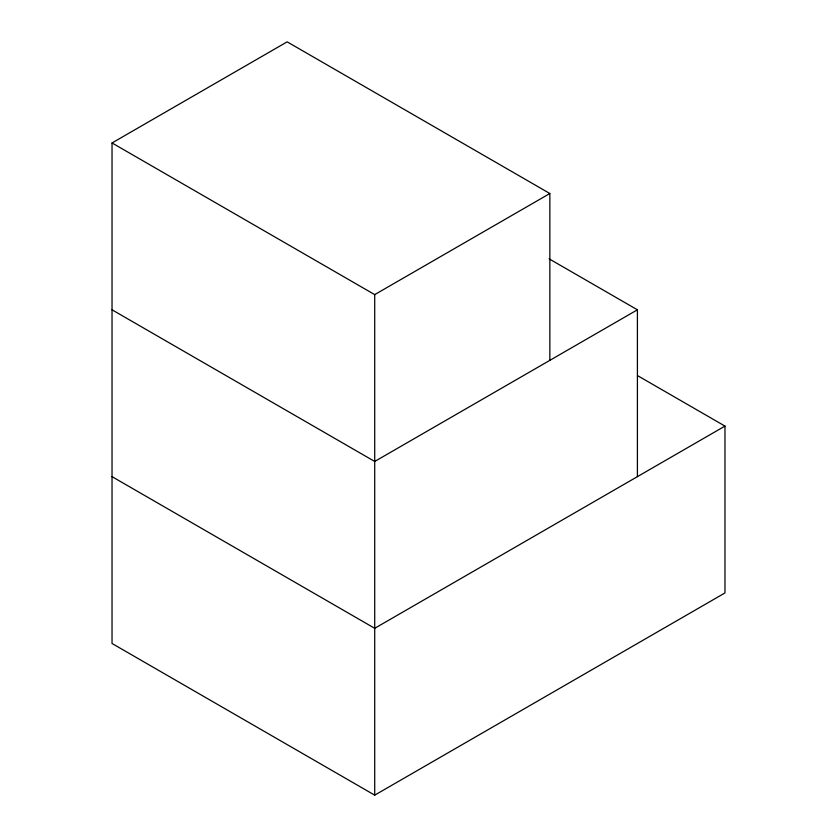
<?xml version="1.0" encoding="UTF-8"?>
<svg xmlns="http://www.w3.org/2000/svg" width="837" height="837" viewBox="0 0 837 837"><rect width="100%" height="100%" fill="white"/><g stroke="black" fill="none" stroke-linecap="round" stroke-linejoin="round"><path stroke-width="1.26" d="M637.784 375.761L724.968 426.096L724.968 592.941L374.714 795.15L112.032 643.486L112.032 142.96L287.154 41.85L549.846 193.514L549.846 360.349M112.032 142.96L374.714 294.614L549.846 193.514M637.407 476.651L637.407 309.805L374.714 461.459L112.032 309.805M724.968 426.096L374.714 628.305L112.032 476.651M549.082 258.811L637.407 309.805M374.714 294.614L374.714 795.15"/></g></svg>
